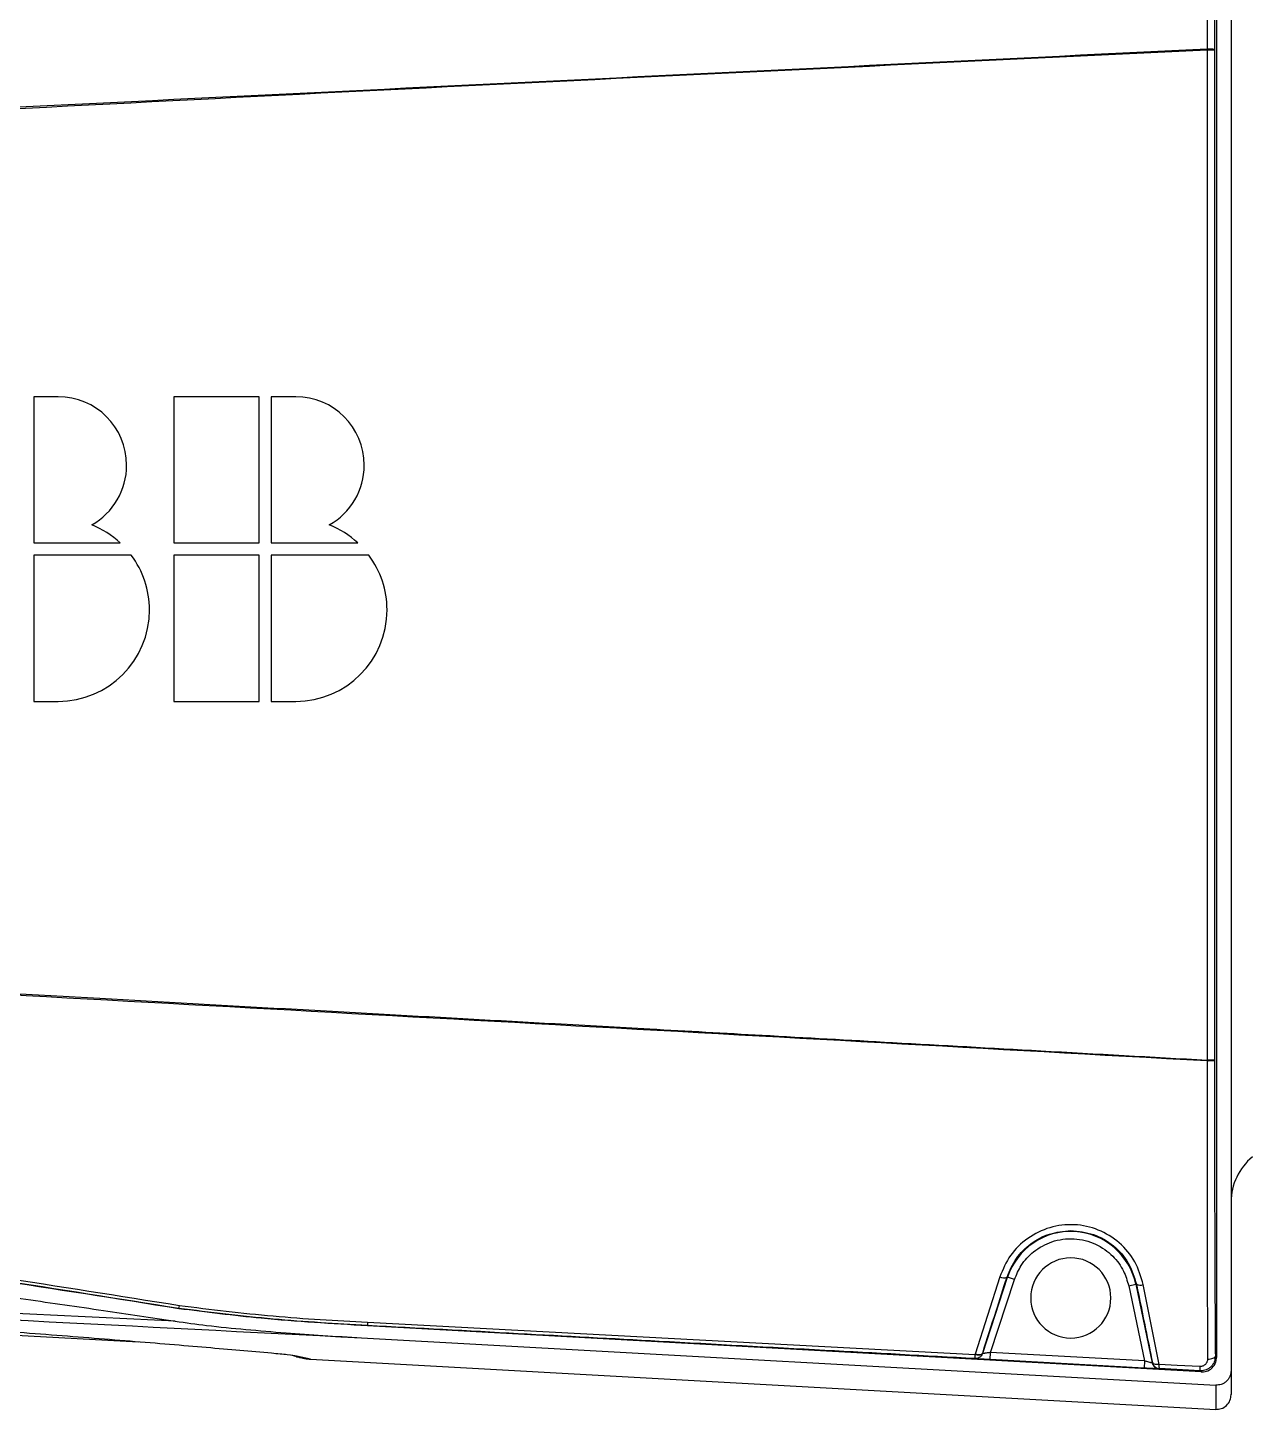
# Model space of a CAD drawing. Header units: millimetres. Extents: x -13464 to 9471, y -517 to 17126.
# Drawn here: x 6416.8 to 6500.8, y 1283.1 to 1377.9 of the extents above; entities that cross this region are included whole.
import ezdxf

# ---------------------------------------------------------------- set-up
doc = ezdxf.new("R2010")
doc.units = ezdxf.units.MM

msp = doc.modelspace()

# ---------------------------------------------------------------- linework, layer by layer
at = {"color": 7, "linetype": 'Continuous', "lineweight": 25}
for p, q in [((6499.354, 1397.333), (6499.354, 1285.764)), ((6498.349, 1396.447), (6498.355, 1286.666)), ((6497.709, 1376.334), (6497.712, 1307.057)), ((6498.21, 1376.369), (6498.21, 1376.334)), ((6498.21, 1376.334), (6498.214, 1307.057)), ((6417.202, 1352.565), (6417.202, 1342.533)), ((6418.874, 1352.565), (6417.202, 1352.565)), ((6426.816, 1352.565), (6426.816, 1342.533)), ((6432.668, 1352.565), (6426.816, 1352.565)), ((6432.668, 1342.533), (6432.668, 1352.565)), ((6433.504, 1352.565), (6433.504, 1342.533)), ((6435.176, 1352.565), (6433.504, 1352.565)), ((6417.202, 1342.533), (6423.137, 1342.533)), ((6426.816, 1342.533), (6432.668, 1342.533)), ((6433.504, 1342.533), (6439.439, 1342.533)), ((6417.202, 1341.697), (6417.202, 1331.665)), ((6423.89, 1341.697), (6417.202, 1341.697)), ((6432.668, 1341.697), (6426.816, 1341.697)), ((6426.816, 1341.697), (6426.816, 1331.665)), ((6432.668, 1331.665), (6432.668, 1341.697)), ((6433.504, 1341.697), (6433.504, 1331.665)), ((6440.192, 1341.697), (6433.504, 1341.697)), ((6417.202, 1331.665), (6418.874, 1331.665)), ((6426.816, 1331.665), (6432.668, 1331.665)), ((6433.504, 1331.665), (6435.176, 1331.665)), ((6498.214, 1307.057), (6498.214, 1307.039)), ((6483.483, 1292.189), (6481.798, 1286.88)), ((6482.311, 1286.959), (6484.02, 1292.167)), ((6482.855, 1287.012), (6484.495, 1292.011)), ((6484.02, 1292.167), (6483.983, 1292.18)), ((6484.495, 1292.011), (6484.02, 1292.167)), ((6492.329, 1291.578), (6492.818, 1291.68)), ((6492.329, 1291.578), (6493.407, 1286.428)), ((6492.862, 1291.689), (6492.818, 1291.68)), ((6492.818, 1291.68), (6493.948, 1286.285)), ((6494.41, 1286.188), (6493.328, 1291.659)), ((6427.149, 1290.008), (6427.152, 1290.022)), ((6481.789, 1286.851), (6440.1, 1289.052)), ((6411.389, 1288.446), (6424.394, 1287.726)), ((6439.698, 1288.011), (6498.299, 1284.763)), ((6440.11, 1288.834), (6440.111, 1288.854)), ((6497.299, 1285.667), (6440.11, 1288.834)), ((6436.182, 1286.546), (6435.243, 1286.752)), ((6436.182, 1286.546), (6498.299, 1283.104)), ((6482.827, 1286.513), (6482.855, 1287.012)), ((6493.38, 1285.928), (6482.827, 1286.513)), ((6493.407, 1286.428), (6482.855, 1287.012)), ((6493.407, 1286.428), (6493.38, 1285.928)), ((6493.948, 1286.285), (6493.958, 1286.297)), ((6498.274, 1286.751), (6498.355, 1286.666)), ((6494.41, 1285.889), (6494.408, 1285.888)), ((6494.42, 1285.9), (6494.41, 1285.889)), ((6497.223, 1285.748), (6494.42, 1285.9)), ((6497.223, 1285.748), (6497.279, 1285.746)), ((6497.299, 1285.667), (6497.223, 1285.748)), ((6497.279, 1285.746), (6497.355, 1285.666))]:
    msp.add_line(p, q, dxfattribs=at)
at = {"color": 7, "linetype": 'Continuous', "lineweight": 25, "flags": 128}
for points in [[(6498.21, 1376.334), (6498.199, 1376.334), (6498.17, 1376.334), (6498.123, 1376.334), (6498.06, 1376.334), (6497.985, 1376.334), (6497.899, 1376.334), (6497.805, 1376.334), (6497.709, 1376.334)], [(6482.311, 1286.959), (6482.288, 1286.92), (6482.25, 1286.889), (6482.197, 1286.865), (6482.132, 1286.85), (6482.057, 1286.844), (6481.975, 1286.847), (6481.887, 1286.859), (6481.798, 1286.88)], [(6493.995, 1286.187), (6493.981, 1286.219), (6493.958, 1286.297)], [(6497.214, 1286.041), (6495.644, 1286.123), (6494.41, 1286.188)], [(6497.738, 1286.554), (6497.84, 1286.556), (6497.938, 1286.566), (6498.03, 1286.584), (6498.112, 1286.608), (6498.179, 1286.638), (6498.23, 1286.673), (6498.262, 1286.711), (6498.274, 1286.751)]]:
    msp.add_lwpolyline(points, dxfattribs=at)
at = {"color": 7, "linetype": 'Continuous', "lineweight": 25}
for centre, radius, start, end in [((6418.874, 1347.862), 4.703, 0, 90), ((6435.176, 1347.862), 4.703, 0, 90), ((6418.874, 1347.862), 4.703, 299.38468, 0), ((6435.176, 1347.862), 4.703, 299.38468, 0), ((6418.874, 1337.935), 6.27, 47.16657, 68.40748), ((6435.176, 1337.935), 6.27, 47.16657, 68.40748), ((6418.874, 1337.935), 6.27, 0, 36.8699), ((6435.176, 1337.935), 6.27, 0, 36.8699), ((6418.874, 1337.935), 6.27, 270, 0), ((6435.176, 1337.935), 6.27, 270, 0), ((6497.832, 1310.832), 3.812, 268.188, 275.75097), ((6503.354, 1297.327), 4, 129.39663, 180), ((6488.354, 1290.745), 4.561, 11.83058, 161.83058), ((6488.354, 1290.745), 2.75, 90, 270), ((6488.354, 1290.745), 2.75, 270, 90), ((6483.742, 1292.66), 0.537, 241.28347, 296.66821), ((6493.128, 1292.177), 0.555, 241.47146, 291.13545), ((6426.183, 1290.346), 1.022, 341.48507, 352.10483), ((6440.768, 1288.989), 0.67, 174.62608, 191.57272), ((6435.297, 1287.745), 0.995, 248.21846, 266.90827), ((6494.436, 1286.387), 0.5, 191.78768, 266.71543), ((6494.438, 1286.388), 0.5, 191.84542, 266.81575), ((6494.448, 1286.4), 0.5, 223.6745, 266.81584), ((6498.325, 1285.931), 1.117, 174.34072, 189.41904)]:
    msp.add_arc(centre, radius, start, end, dxfattribs=at)
for points, knots in [([(6497.733, 1396.555), (6497.729, 1394.914), (6497.721, 1391.648), (6497.715, 1386.559), (6497.71, 1381.49), (6497.708, 1378.098), (6497.707, 1376.403)], [0, 0, 0, 0, 0.252361, 0.502078, 0.751218, 1, 1, 1, 1]), ([(6498.267, 1396.36), (6498.263, 1395.702), (6498.253, 1394.25), (6498.243, 1391.771), (6498.233, 1388.967), (6498.225, 1385.492), (6498.217, 1381.288), (6498.212, 1378.079), (6498.21, 1376.369)], [0, 0, 0, 0, 0.103687, 0.228757, 0.375891, 0.525139, 0.746931, 1, 1, 1, 1]), ([(6427.155, 1394.324), (6424.127, 1393.818), (6417.747, 1392.75), (6408.344, 1391.323), (6398.577, 1389.915), (6388.966, 1388.583), (6379.156, 1387.284), (6369.554, 1385.971), (6359.907, 1384.877), (6351.271, 1385.11), (6343.718, 1385.154), (6337.27, 1384.794), (6331.438, 1383.914), (6326.326, 1382.351), (6321.904, 1380.437), (6317.711, 1378.033), (6313.819, 1375.168), (6310.268, 1371.888), (6307.113, 1368.234), (6304.385, 1364.258), (6302.121, 1360.003), (6300.338, 1355.517), (6299.071, 1350.856), (6298.328, 1346.08), (6298.127, 1341.256), (6298.455, 1336.444), (6299.315, 1331.702), (6300.69, 1327.075), (6302.572, 1322.624), (6304.929, 1318.404), (6307.736, 1314.477), (6310.949, 1310.886), (6314.539, 1307.673), (6318.468, 1304.871), (6322.705, 1302.524), (6327.166, 1300.667), (6331.982, 1299.271), (6337.085, 1298.522), (6341.002, 1298.225), (6343.528, 1298.102), (6344.691, 1298.057), (6345.883, 1298.022), (6347.104, 1297.997), (6348.354, 1297.981), (6349.634, 1297.976), (6350.537, 1297.978), (6352.09, 1297.991), (6354.217, 1298.014), (6357.324, 1297.932), (6360.357, 1297.771), (6363.389, 1297.53), (6366.289, 1297.232), (6369.075, 1296.873), (6371.553, 1296.554), (6373.989, 1296.243), (6376.525, 1295.92), (6379.496, 1295.542), (6382.127, 1295.208), (6384.207, 1294.944), (6385.534, 1294.775), (6386.672, 1294.631), (6387.621, 1294.51), (6388.379, 1294.413), (6390.895, 1294.093), (6395.018, 1293.564), (6400.597, 1292.839), (6405.843, 1292.147), (6411.13, 1291.433), (6416.543, 1290.678), (6421.858, 1289.914), (6425.271, 1289.397), (6426.914, 1289.148)], [0, 0, 0, 0, 0.029869, 0.06295, 0.09255, 0.125894, 0.157367, 0.188841, 0.220243, 0.251658, 0.272777, 0.293748, 0.314461, 0.329981, 0.345629, 0.361265, 0.376906, 0.392557, 0.408209, 0.423785, 0.439382, 0.455018, 0.470656, 0.486289, 0.501957, 0.51754, 0.53313, 0.548764, 0.564411, 0.580064, 0.595707, 0.611286, 0.626864, 0.642495, 0.65815, 0.673889, 0.689427, 0.706811, 0.723967, 0.727648, 0.731422, 0.73529, 0.739252, 0.743308, 0.747458, 0.751702, 0.752096, 0.762567, 0.7724, 0.782337, 0.792125, 0.801994, 0.810704, 0.819455, 0.826304, 0.834599, 0.844341, 0.855442, 0.860404, 0.864745, 0.868466, 0.871567, 0.874048, 0.875909, 0.896248, 0.914495, 0.930652, 0.947747, 0.966412, 0.983829, 1, 1, 1, 1]), ([(6427.149, 1290.008), (6422.885, 1290.684), (6414.356, 1292.037), (6401.534, 1293.856), (6388.708, 1295.63), (6375.86, 1297.259), (6362.997, 1299.242), (6352.158, 1299.184), (6343.537, 1299.317), (6337.165, 1299.763), (6330.903, 1300.765), (6324.922, 1302.776), (6319.321, 1305.625), (6313.849, 1309.517), (6308.789, 1314.554), (6304.437, 1320.741), (6301.265, 1327.601), (6299.345, 1334.92), (6298.765, 1342.452), (6299.542, 1349.979), (6301.653, 1357.229), (6305.037, 1363.997), (6309.558, 1370.045), (6314.796, 1374.913), (6320.38, 1378.619), (6326.089, 1381.277), (6332.121, 1383.07), (6338.379, 1383.86), (6344.682, 1384.196), (6352.589, 1384.145), (6362.086, 1383.91), (6373.027, 1385.441), (6383.923, 1386.875), (6394.8, 1388.387), (6405.669, 1389.965), (6416.529, 1391.63), (6423.75, 1392.867), (6427.361, 1393.486)], [0, 0, 0, 0, 0.042375, 0.084738, 0.127086, 0.169425, 0.211887, 0.254538, 0.275563, 0.296512, 0.317184, 0.337604, 0.358158, 0.378642, 0.40326, 0.427843, 0.452493, 0.477036, 0.501708, 0.52622, 0.550901, 0.575404, 0.600085, 0.624603, 0.645193, 0.665612, 0.68619, 0.70667, 0.72735, 0.748108, 0.784272, 0.820359, 0.856269, 0.892185, 0.92811, 0.964051, 1, 1, 1, 1]), ([(6307.395, 1366.999), (6308.556, 1368.435), (6310.876, 1371.303), (6315.035, 1374.964), (6319.594, 1378.093), (6324.489, 1380.561), (6329.583, 1382.362), (6335.625, 1383.606), (6342.597, 1384.105), (6350.42, 1384.202), (6358.22, 1383.854), (6370.28, 1384.801), (6386.465, 1387.269), (6406.968, 1390.038), (6420.565, 1392.327), (6427.363, 1393.472)], [0, 0, 0, 0, 0.043889, 0.087722, 0.131372, 0.175249, 0.217875, 0.25965, 0.321725, 0.383979, 0.445991, 0.507406, 0.671569, 0.835809, 1, 1, 1, 1]), ([(6497.707, 1376.403), (6466.84, 1374.892), (6433.768, 1373.274), (6398.493, 1371.558), (6391.879, 1371.236), (6385.265, 1370.917), (6378.651, 1370.591), (6372.035, 1370.292), (6365.438, 1369.897), (6359.468, 1369.855), (6354.238, 1370.861), (6349.934, 1372.637), (6345.477, 1374.026), (6340.838, 1374.724), (6335.773, 1374.757), (6330.361, 1373.917), (6324.839, 1371.985), (6319.679, 1369.151), (6316.771, 1366.551), (6315.314, 1365.248)], [0, 0, 0, 0, 0.499377, 0.535047, 0.570717, 0.606387, 0.642057, 0.677727, 0.713399, 0.74892, 0.773867, 0.798835, 0.824023, 0.849144, 0.874336, 0.905626, 0.937128, 0.968505, 1, 1, 1, 1]), ([(6497.709, 1376.334), (6466.812, 1374.855), (6422.939, 1372.755), (6377.094, 1370.179), (6359.995, 1369.539), (6353.872, 1370.61), (6348.224, 1373.066), (6342.194, 1374.334), (6336.18, 1374.474), (6330.342, 1373.528), (6324.892, 1371.579), (6319.809, 1368.746), (6316.95, 1366.16), (6315.518, 1364.865)], [0, 0, 0, 0, 0.500253, 0.710361, 0.743395, 0.776617, 0.809806, 0.842667, 0.875606, 0.90661, 0.937795, 0.968853, 1, 1, 1, 1]), ([(6498.21, 1376.369), (6498.2, 1376.374), (6498.18, 1376.384), (6498.043, 1376.395), (6497.875, 1376.402), (6497.762, 1376.402), (6497.707, 1376.403)], [0, 0, 0, 0, 0.270462, 0.562452, 0.789626, 1, 1, 1, 1]), ([(6497.709, 1376.334), (6497.708, 1376.347), (6497.708, 1376.37), (6497.707, 1376.393), (6497.707, 1376.403)], [0, 0, 0, 0, 0.560017, 1, 1, 1, 1]), ([(6427.152, 1290.022), (6422.997, 1290.683), (6414.688, 1292.007), (6402.191, 1293.788), (6389.688, 1295.526), (6377.174, 1297.115), (6364.693, 1299.043), (6352.039, 1299.329), (6341.748, 1299.354), (6333.825, 1300.245), (6328.368, 1301.564), (6323.14, 1303.64), (6318.224, 1306.39), (6313.718, 1309.756), (6309.702, 1313.703), (6306.232, 1318.132), (6303.387, 1322.984), (6301.202, 1328.176), (6299.725, 1333.604), (6298.988, 1339.186), (6298.993, 1344.814), (6299.761, 1350.388), (6301.28, 1355.809), (6303.461, 1361.003), (6305.48, 1364.163), (6306.486, 1365.739)], [0, 0, 0, 0, 0.070882, 0.141743, 0.212602, 0.283462, 0.354244, 0.424966, 0.496311, 0.5275, 0.558988, 0.590554, 0.621935, 0.653578, 0.684992, 0.716473, 0.748062, 0.779436, 0.811069, 0.842498, 0.873975, 0.905574, 0.936939, 0.968567, 1, 1, 1, 1]), ([(6427.195, 1290.206), (6423.058, 1290.869), (6414.786, 1292.195), (6402.344, 1293.98), (6389.897, 1295.719), (6377.437, 1297.311), (6365.009, 1299.237), (6352.41, 1299.579), (6342.17, 1299.528), (6334.298, 1300.367), (6328.875, 1301.608), (6323.673, 1303.606), (6318.77, 1306.272), (6314.264, 1309.55), (6310.234, 1313.405), (6306.737, 1317.746), (6303.846, 1322.511), (6301.606, 1327.623), (6300.057, 1332.976), (6299.236, 1338.493), (6299.147, 1344.07), (6299.805, 1349.606), (6301.213, 1355.003), (6303.274, 1360.191), (6305.211, 1363.362), (6306.178, 1364.945)], [0, 0, 0, 0, 0.071068, 0.142104, 0.213128, 0.28415, 0.355138, 0.426065, 0.497525, 0.528686, 0.560057, 0.59157, 0.622864, 0.654411, 0.685765, 0.717135, 0.748668, 0.779963, 0.811492, 0.842879, 0.874242, 0.905794, 0.937088, 0.968599, 1, 1, 1, 1]), ([(6321.721, 1314.326), (6323.298, 1313.472), (6326.455, 1311.763), (6331.653, 1310.252), (6336.996, 1309.555), (6341.934, 1309.758), (6346.355, 1310.564), (6350.207, 1311.852), (6354.39, 1313.531), (6358.292, 1314.267), (6361.214, 1314.503), (6362.446, 1314.532), (6362.977, 1314.534), (6363.25, 1314.532), (6363.443, 1314.531), (6363.617, 1314.525), (6363.895, 1314.51), (6364.894, 1314.46), (6367.005, 1314.344), (6370.557, 1314.15), (6374.896, 1313.91), (6379.821, 1313.637), (6385.132, 1313.341), (6389.57, 1313.094), (6392.903, 1312.908), (6394.902, 1312.797), (6396.966, 1312.681), (6399.096, 1312.563), (6401.292, 1312.44), (6403.553, 1312.314), (6405.881, 1312.184), (6411.95, 1311.844), (6421.49, 1311.311), (6431.303, 1310.764), (6437.674, 1310.41), (6440.835, 1310.234), (6443.945, 1310.061), (6447.003, 1309.891), (6450.009, 1309.724), (6454.158, 1309.494), (6459.876, 1309.176), (6467.59, 1308.745), (6476.536, 1308.245), (6486.714, 1307.674), (6493.909, 1307.27), (6497.712, 1307.057)], [0, 0, 0, 0, 0.030224, 0.06048, 0.090787, 0.120877, 0.143564, 0.166439, 0.189358, 0.21959, 0.23297, 0.238853, 0.240394, 0.241936, 0.243479, 0.243648, 0.244872, 0.24818, 0.260544, 0.280571, 0.30826, 0.333932, 0.363875, 0.398091, 0.408987, 0.420254, 0.431892, 0.443901, 0.456281, 0.469031, 0.482153, 0.495645, 0.571692, 0.643509, 0.66162, 0.679441, 0.696971, 0.714212, 0.731162, 0.747822, 0.784374, 0.827867, 0.878303, 0.93568, 1, 1, 1, 1]), ([(6321.634, 1313.985), (6323.238, 1313.133), (6326.434, 1311.436), (6331.684, 1309.953), (6337.065, 1309.283), (6342.422, 1309.548), (6347.64, 1310.592), (6352.435, 1312.694), (6357.498, 1314.043), (6362.754, 1314.532), (6368.06, 1314.122), (6373.419, 1313.862), (6386.832, 1313.12), (6428.262, 1310.871), (6467.905, 1308.674), (6497.711, 1307.022)], [0, 0, 0, 0, 0.030593, 0.060936, 0.091476, 0.121773, 0.151131, 0.180731, 0.209867, 0.239215, 0.269341, 0.299576, 0.329811, 0.496099, 1, 1, 1, 1]), ([(6497.711, 1307.022), (6497.711, 1307.029), (6497.712, 1307.04), (6497.712, 1307.052), (6497.712, 1307.057)], [0, 0, 0, 0, 0.559995, 1, 1, 1, 1]), ([(6497.711, 1307.022), (6497.711, 1305.293), (6497.712, 1301.828), (6497.713, 1296.642), (6497.719, 1291.472), (6497.732, 1288.195), (6497.738, 1286.554)], [0, 0, 0, 0, 0.248674, 0.498335, 0.748751, 1, 1, 1, 1]), ([(6498.214, 1307.057), (6498.204, 1307.057), (6498.183, 1307.057), (6498.047, 1307.057), (6497.88, 1307.057), (6497.767, 1307.057), (6497.712, 1307.057)], [0, 0, 0, 0, 0.270459, 0.5624, 0.789565, 1, 1, 1, 1]), ([(6498.214, 1307.039), (6498.215, 1305.736), (6498.217, 1303.12), (6498.222, 1299.245), (6498.231, 1295.195), (6498.246, 1290.987), (6498.264, 1288.165), (6498.274, 1286.751)], [0, 0, 0, 0, 0.189084, 0.379723, 0.563063, 0.780961, 1, 1, 1, 1]), ([(6493.328, 1291.659), (6493.168, 1292.196), (6492.849, 1293.264), (6491.736, 1294.588), (6490.28, 1295.491), (6488.598, 1295.861), (6486.889, 1295.655), (6485.358, 1294.902), (6484.127, 1293.71), (6483.698, 1292.697), (6483.483, 1292.189)], [0, 0, 0, 0, 0.125989, 0.250988, 0.375499, 0.499795, 0.624183, 0.748919, 0.874158, 1, 1, 1, 1]), ([(6483.983, 1292.18), (6484.169, 1292.62), (6484.537, 1293.49), (6485.579, 1294.514), (6486.877, 1295.224), (6487.858, 1295.317), (6488.354, 1295.364)], [0, 0, 0, 0, 0.254137, 0.501081, 0.747911, 1, 1, 1, 1]), ([(6484.495, 1292.011), (6484.634, 1292.343), (6484.934, 1293.065), (6485.81, 1294.002), (6487.064, 1294.693), (6488.584, 1294.898), (6490.072, 1294.527), (6491.242, 1293.701), (6492.009, 1292.673), (6492.228, 1291.922), (6492.329, 1291.578)], [0, 0, 0, 0, 0.101244, 0.220391, 0.355398, 0.5, 0.644602, 0.779609, 0.898756, 1, 1, 1, 1]), ([(6488.354, 1295.364), (6488.886, 1295.311), (6489.948, 1295.204), (6491.339, 1294.374), (6492.407, 1293.173), (6492.71, 1292.186), (6492.862, 1291.689)], [0, 0, 0, 0, 0.250486, 0.499825, 0.748645, 1, 1, 1, 1]), ([(6426.914, 1289.148), (6416.777, 1289.634), (6396.505, 1290.606), (6366.101, 1292.163), (6345.829, 1293.1), (6335.692, 1293.568)], [0, 0, 0, 0, 0.333328, 0.666645, 1, 1, 1, 1]), ([(6335.72, 1293.384), (6345.425, 1292.879), (6364.837, 1291.869), (6399.491, 1290.082), (6424.447, 1288.797), (6439.698, 1288.011)], [0, 0, 0, 0, 0.279994, 0.559996, 1, 1, 1, 1]), ([(6482.311, 1286.959), (6482.613, 1287.906), (6483.152, 1289.599), (6483.729, 1291.391), (6483.983, 1292.18)], [0, 0, 0, 0, 0.559852, 1, 1, 1, 1]), ([(6492.862, 1291.689), (6493.072, 1290.662), (6493.447, 1288.828), (6493.802, 1287.07), (6493.958, 1286.297)], [0, 0, 0, 0, 0.559899, 1, 1, 1, 1]), ([(6433.524, 1286.947), (6432.088, 1287.074), (6429.22, 1287.328), (6423.884, 1287.772), (6418.117, 1288.229), (6411.967, 1288.69), (6405.569, 1289.143), (6398.989, 1289.581), (6392.294, 1289.999), (6387.798, 1290.254), (6385.546, 1290.381)], [0, 0, 0, 0, 0.12516, 0.249993, 0.375391, 0.499795, 0.624677, 0.750015, 0.874795, 1, 1, 1, 1]), ([(6440.11, 1288.834), (6437.674, 1288.976), (6433.341, 1289.229), (6429.035, 1289.771), (6427.149, 1290.008)], [0, 0, 0, 0, 0.562115, 1, 1, 1, 1]), ([(6440.111, 1288.854), (6437.95, 1288.978), (6433.62, 1289.226), (6429.31, 1289.756), (6427.152, 1290.022)], [0, 0, 0, 0, 0.4991584, 1, 1, 1, 1]), ([(6440.1, 1289.052), (6437.944, 1289.172), (6433.633, 1289.413), (6429.341, 1289.942), (6427.195, 1290.206)], [0, 0, 0, 0, 0.500106, 1, 1, 1, 1]), ([(6426.914, 1289.148), (6427.629, 1289.048), (6429.237, 1288.826), (6431.773, 1288.578), (6434.434, 1288.353), (6437.083, 1288.164), (6438.813, 1288.063), (6439.698, 1288.011)], [0, 0, 0, 0, 0.168894, 0.379247, 0.595257, 0.792871, 1, 1, 1, 1]), ([(6481.799, 1286.587), (6478.363, 1286.773), (6471.136, 1287.166), (6460.684, 1287.735), (6450.224, 1288.304), (6443.555, 1288.667), (6440.111, 1288.854)], [0, 0, 0, 0, 0.247315, 0.520051, 0.752179, 1, 1, 1, 1]), ([(6435.243, 1286.752), (6435.091, 1286.779), (6434.82, 1286.827), (6433.919, 1286.911), (6433.524, 1286.947)], [0, 0, 0, 0, 0.560665, 1, 1, 1, 1]), ([(6434.928, 1286.821), (6435.04, 1286.785), (6435.238, 1286.72), (6435.487, 1286.657), (6435.661, 1286.623), (6435.879, 1286.576), (6436.078, 1286.557), (6436.182, 1286.546)], [0, 0, 0, 0, 0.287474, 0.512507, 0.676533, 0.830461, 1, 1, 1, 1]), ([(6481.799, 1286.587), (6481.797, 1286.592), (6481.792, 1286.603), (6481.787, 1286.683), (6481.788, 1286.788), (6481.789, 1286.851)], [0, 0, 0, 0, 0.276437, 0.562739, 1, 1, 1, 1]), ([(6482.302, 1286.93), (6482.294, 1286.916), (6482.278, 1286.888), (6482.222, 1286.849), (6482.123, 1286.817), (6481.968, 1286.812), (6481.85, 1286.838), (6481.789, 1286.851)], [0, 0, 0, 0, 0.140412, 0.273886, 0.500655, 0.746628, 1, 1, 1, 1]), ([(6481.798, 1286.88), (6481.797, 1286.875), (6481.794, 1286.865), (6481.791, 1286.855), (6481.789, 1286.851)], [0, 0, 0, 0, 0.559994, 1, 1, 1, 1]), ([(6482.302, 1286.93), (6482.277, 1286.875), (6482.227, 1286.763), (6482.09, 1286.651), (6481.942, 1286.59), (6481.846, 1286.588), (6481.799, 1286.587)], [0, 0, 0, 0, 0.273293, 0.561653, 0.786706, 1, 1, 1, 1]), ([(6482.827, 1286.513), (6482.683, 1286.521), (6482.388, 1286.538), (6482.047, 1286.561), (6481.842, 1286.578), (6481.813, 1286.584), (6481.799, 1286.587)], [0, 0, 0, 0, 0.275791, 0.566941, 0.791461, 1, 1, 1, 1]), ([(6482.855, 1287.012), (6482.774, 1286.998), (6482.634, 1286.975), (6482.483, 1286.95), (6482.395, 1286.938), (6482.343, 1286.932), (6482.31, 1286.928), (6482.304, 1286.929), (6482.302, 1286.93)], [0, 0, 0, 0, 0.297859, 0.518989, 0.646873, 0.769023, 0.886378, 1, 1, 1, 1]), ([(6482.302, 1286.93), (6482.303, 1286.935), (6482.307, 1286.945), (6482.31, 1286.954), (6482.311, 1286.959)], [0, 0, 0, 0, 0.559911, 1, 1, 1, 1]), ([(6493.947, 1286.285), (6493.943, 1286.285), (6493.936, 1286.285), (6493.901, 1286.292), (6493.849, 1286.305), (6493.763, 1286.327), (6493.618, 1286.368), (6493.484, 1286.406), (6493.407, 1286.428)], [0, 0, 0, 0, 0.113318, 0.230654, 0.352998, 0.481226, 0.702459, 1, 1, 1, 1]), ([(6493.948, 1286.285), (6493.948, 1286.285), (6493.948, 1286.285), (6493.947, 1286.285), (6493.947, 1286.285)], [0, 0, 0, 0, 0.5600385, 1, 1, 1, 1]), ([(6494.41, 1286.188), (6494.355, 1286.183), (6494.242, 1286.172), (6494.097, 1286.191), (6493.992, 1286.233), (6493.969, 1286.276), (6493.958, 1286.297)], [0, 0, 0, 0, 0.242249, 0.5, 0.757751, 1, 1, 1, 1]), ([(6493.982, 1286.302), (6493.986, 1286.264), (6493.996, 1286.188), (6494.045, 1286.094), (6494.096, 1286.048), (6494.115, 1286.031)], [0, 0, 0, 0, 0.378534, 0.765239, 1, 1, 1, 1]), ([(6494.41, 1286.188), (6494.409, 1286.144), (6494.407, 1286.053), (6494.409, 1285.964), (6494.413, 1285.911), (6494.418, 1285.904), (6494.42, 1285.9)], [0, 0, 0, 0, 0.2751726, 0.5611813, 0.7848273, 1, 1, 1, 1]), ([(6497.738, 1286.554), (6497.731, 1286.488), (6497.717, 1286.355), (6497.621, 1286.21), (6497.516, 1286.122), (6497.424, 1286.073), (6497.321, 1286.042), (6497.25, 1286.041), (6497.214, 1286.041)], [0, 0, 0, 0, 0.251036, 0.501444, 0.626754, 0.751479, 0.875924, 1, 1, 1, 1]), ([(6498.274, 1286.751), (6498.26, 1286.621), (6498.232, 1286.361), (6498.039, 1286.078), (6497.833, 1285.908), (6497.599, 1285.781), (6497.405, 1285.76), (6497.279, 1285.746)], [0, 0, 0, 0, 0.249621, 0.499334, 0.634072, 0.762497, 1, 1, 1, 1]), ([(6497.355, 1285.666), (6497.496, 1285.684), (6497.791, 1285.72), (6498.127, 1285.991), (6498.322, 1286.327), (6498.344, 1286.556), (6498.355, 1286.666)], [0, 0, 0, 0, 0.270273, 0.562422, 0.78972, 1, 1, 1, 1]), ([(6494.408, 1285.888), (6494.382, 1285.887), (6494.328, 1285.885), (6494.049, 1285.895), (6493.715, 1285.91), (6493.49, 1285.922), (6493.38, 1285.928)], [0, 0, 0, 0, 0.2677, 0.555961, 0.784252, 1, 1, 1, 1]), ([(6497.299, 1285.667), (6497.31, 1285.667), (6497.328, 1285.666), (6497.347, 1285.666), (6497.355, 1285.666)], [0, 0, 0, 0, 0.560002, 1, 1, 1, 1]), ([(6499.354, 1285.764), (6499.35, 1285.696), (6499.342, 1285.56), (6499.278, 1285.365), (6499.18, 1285.186), (6499.045, 1285.03), (6498.879, 1284.902), (6498.632, 1284.782), (6498.43, 1284.771), (6498.299, 1284.763)], [0, 0, 0, 0, 0.125259, 0.250355, 0.375563, 0.500416, 0.630439, 0.760095, 1, 1, 1, 1]), ([(6499.354, 1285.764), (6499.354, 1285.347), (6499.354, 1284.515), (6499.354, 1284.089), (6499.354, 1284.135), (6499.354, 1284.143)], [0, 0, 0, 0, 0.4478695, 0.8954582, 1, 1, 1, 1]), ([(6498.299, 1284.763), (6498.299, 1284.28), (6498.299, 1283.311), (6498.299, 1283.172), (6498.299, 1283.103)], [0, 0, 0, 0, 0.499395, 1, 1, 1, 1]), ([(6498.299, 1283.103), (6498.428, 1283.11), (6498.695, 1283.125), (6499.061, 1283.354), (6499.31, 1283.707), (6499.34, 1283.973), (6499.354, 1284.102)], [0, 0, 0, 0, 0.243021, 0.500063, 0.757073, 1, 1, 1, 1])]:
    msp.add_open_spline(points, degree=3, knots=knots, dxfattribs=at)

doc.saveas('drawing.dxf')
